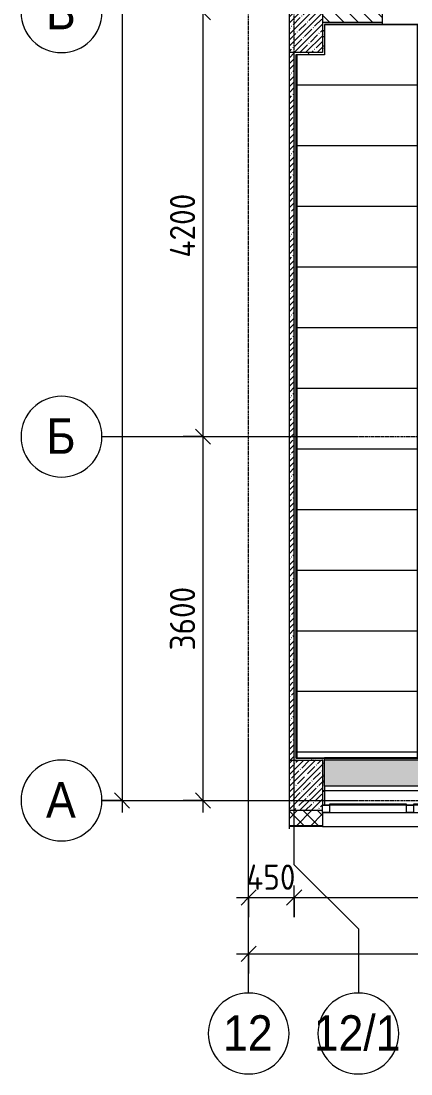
# Model space of a CAD drawing. Header units: millimetres. Extents: x 36059 to 234328, y -8553 to 29000.
# Drawn here: x 36059 to 39915, y -2706 to 7713 of the extents above; entities that cross this region are included whole.
import ezdxf

# ---------------------------------------------------------------- set-up
doc = ezdxf.new("R2010")
doc.units = ezdxf.units.MM
doc.linetypes.add('Осевая', pattern=[31.75, 6.35, -4.7625, 15.875, -4.7625])
for name, color, linetype, lineweight in [('A-ANNO-DIMS', 7, 'Continuous', 9), ('A-ANNO-DIMS-100', 7, 'Continuous', 9), ('A-CLNG-PATT', 7, 'Continuous', 9), ('A-DETL-GENF', 7, 'Continuous', 9), ('A-GLAZ', 7, 'Continuous', 9), ('A-GLAZ-1', 7, 'Continuous', 13), ('A-WALL', 7, 'Continuous', 9), ('I-WALL', 7, 'Continuous', 9), ('S-COLS', 7, 'Continuous', 9), ('Оси', 7, 'Continuous', 9), ('Оси-1', 7, 'Continuous', 20), ('Оси-2', 7, 'Осевая', 9)]:
    doc.layers.add(name, color=color, linetype=linetype, lineweight=lineweight)
for name, color, linetype, lineweight, true_color in [('A-CLNG-1', 7, 'Continuous', 9, 0xeaeaea), ('A-WALL-1', 7, 'Continuous', 9, 0x3c3c3c), ('A-WALL-2', 7, 'Continuous', 9, 0x535353), ('A-WALL-FNSH-1', 7, 'Continuous', 9, 0x3c3c3c), ('I-WALL-1', 7, 'Continuous', 9, 0x535353), ('S-COLS-1', 9, 'Continuous', 9, 0x808080), ('S-COLS-2', 7, 'Continuous', 9, 0x3c3c3c)]:
    doc.layers.add(name, color=color, linetype=linetype, lineweight=lineweight, true_color=true_color)
doc.layers.add('A-CLNG-PATT-1', color=7, linetype='Continuous', lineweight=9, transparency=1)
doc.styles.add('Arial', font='arial.ttf', dxfattribs={"width": 0.9, "height": 350})
doc.styles.add('ISOCPEUR', font='isocpeur.ttf', dxfattribs={"width": 0.9, "height": 250})
doc.dimstyles.new('ISO-2_5_0_9К_БОЛЬШОЙ', dxfattribs={"dimscale": 304.8, "dimtxt": 248.995294, "dimasz": 0.492126, "dimexe": 0.393701, "dimexo": 0.984252, "dimgap": 0, "dimtad": 1, "dimdec": 0, "dimrnd": 10, "dimzin": 0, "dimdsep": 46, "dimtxsty": 'ISOCPEUR', "dimblk1": 'OBLIQUE', "dimblk2": 'OBLIQUE', "dimsah": 1, "dimcen": 0.09, "dimdle": 0.393701, "dimazin": 0, "dimtfac": 1, "dimtdec": 4, "dimtix": 1, "dimtmove": 0, "dimatfit": 3, "dimfxl": 1, "dimtvp": 1, "dimtolj": 1, "dimtzin": 0, "dimarcsym": 2})
doc.dimstyles.new('ISO-2_5_0_9К_БОЛЬШОЙ_2', dxfattribs={"dimscale": 304.8, "dimtxt": 248.995294, "dimasz": 0.492126, "dimexe": 0.393701, "dimexo": 0.984252, "dimgap": 0, "dimtad": 1, "dimdec": 0, "dimrnd": 10, "dimzin": 0, "dimdsep": 46, "dimtxsty": 'ISOCPEUR', "dimblk1": 'OBLIQUE', "dimblk2": 'OBLIQUE', "dimsah": 1, "dimcen": 0.09, "dimdle": 0.393701, "dimazin": 0, "dimtfac": 1, "dimtdec": 4, "dimtix": 1, "dimtmove": 2, "dimatfit": 3, "dimfxl": 1, "dimtvp": 1, "dimtolj": 1, "dimtzin": 0, "dimarcsym": 2})
pattern_1 = [(0, (0, 0), (121.92, 30.48), [10.058, -81.382, 10.058, -81.382, -487.68]), (0, (0, 0), (121.92, 30.48), [-182.88, 10.058, -172.822, 10.058, -81.382, -213.36]), (0, (0, 0), (121.92, 30.48), [-457.2, 10.058, -50.902, 10.058, -142.342]), (120, (45.72, 15.24), (-87.356454, 90.345817), [10.058, -81.382, 10.058, -81.382, -487.68]), (120, (45.72, 15.24), (-87.356454, 90.345817), [-182.88, 10.058, -172.822, 10.058, -81.382, -213.36]), (120, (45.72, 15.24), (-87.356454, 90.345817), [-457.2, 10.058, -50.902, 10.058, -142.342]), (240, (60.96, 76.2), (-34.563546, -120.825817), [10.058, -81.382, 10.058, -81.382, -487.68]), (240, (60.96, 76.2), (-34.563546, -120.825817), [-182.88, 10.058, -172.822, 10.058, -81.382, -213.36]), (240, (60.96, 76.2), (-34.563546, -120.825817), [-457.2, 10.058, -50.902, 10.058, -142.342])]

# ---------------------------------------------------------------- blocks, each defined once
blk = doc.blocks.new('BSC_Колонна _Прямоугольная - 500х500-23286270-Сводный план потолка 3 этажа в осях 12-23')
at = {"layer": 'S-COLS-1'}
h = blk.add_hatch(dxfattribs=at)
h.set_pattern_fill('FP_1', color=256, style=0, pattern_type=2)
h.set_pattern_definition([(45, (-38790, -7650), (-57.02463, 57.02463), []), (45, (-38732.975, -7650), (-57.02463, 57.02463), [100.806, -20.161, 3.353, -16.808])])
h.paths.add_polyline_path([(-77, -250), (250, -250), (250, 250), (-77, 250), (-77, 175)])
at = {"layer": 'S-COLS-2'}
for p, q in [((-77, 250), (250, 250)), ((250, 250), (250, -250)), ((250, -250), (-77, -250))]:
    blk.add_line(p, q, dxfattribs=at)
blk = doc.blocks.new('BSC_Колонна _Прямоугольная - 500х500-V5-Сводный план потолка 3 этажа в осях 12-23')
at = {"layer": 'S-COLS-1'}
h = blk.add_hatch(dxfattribs=at)
h.set_pattern_fill('FP_6', color=256, style=0, pattern_type=2)
h.set_pattern_definition([(45, (-38790, -150), (-57.02463, 57.02463), []), (45, (-38732.975, -150), (-57.02463, 57.02463), [100.806, -20.161, 3.353, -16.808])])
h.paths.add_polyline_path([(-77, -250), (250, -250), (250, 250), (-77, 250), (-77, 72)])
at = {"layer": 'S-COLS-2'}
for p, q in [((-77, 250), (250, 250)), ((250, 250), (250, -198)), ((250, -250), (-77, -250))]:
    blk.add_line(p, q, dxfattribs=at)
blk = doc.blocks.new('120_Окно_СКБ_2Ст - 120_Окно_СКБ_2Ст 2100х2400 _мал створка справа_-22446225-Сводный план потолка 3 этажа в осях 12-23')
at = {"layer": 'A-GLAZ'}
for p, q in [((1050, -57), (-1050, -57)), ((-1050, -127), (1050, -127))]:
    blk.add_line(p, q, dxfattribs=at)
at = {"layer": 'A-GLAZ-1'}
for p, q in [((-1050, -127), (-1050, -57)), ((-1050, -57), (-980, -57)), ((-980, -57), (-980, -127)), ((150, -127), (150, -57)), ((150, -57), (220, -57)), ((220, -57), (220, -127)), ((980, -127), (980, -57)), ((980, -57), (1050, -57)), ((1050, -57), (1050, -127)), ((-980, -127), (-1050, -127)), ((-980, -127), (-980, -137)), ((-980, -137), (150, -137)), ((-930, -137), (-930, -127)), ((100, -137), (100, -127)), ((220, -127), (150, -127)), ((150, -137), (150, -127)), ((220, -127), (220, -137)), ((220, -137), (980, -137)), ((270, -137), (270, -127)), ((930, -137), (930, -127)), ((1050, -127), (980, -127)), ((980, -137), (980, -127))]:
    blk.add_line(p, q, dxfattribs=at)
blk = doc.blocks.new('DET_L_Линия разрыва - М100-30654842-Сводный план потолка 3 этажа в осях 12-23')
at = {"layer": 'A-DETL-GENF'}
blk.add_line((24080, 0), (12340, 0), dxfattribs=at)
blk = doc.blocks.new('Ось сетки - D8-29747960-Сводный план потолка 3 этажа в осях 12-23')
at = {"layer": 'Оси-1'}
for start, end in [(360, 180), (180, 360)]:
    blk.add_arc((0, 0), 4, start, end, dxfattribs=at)
blk = doc.blocks.new('DIMBLOCK23-Сводный план потолка 3 этажа в осях 12-23')
at = {"layer": 'A-ANNO-DIMS-100', "lineweight": 20}
for p, q in [((37858, 7800), (37783, 7875)), ((37858, 7800), (37933, 7725)), ((37858, 3600), (37783, 3675)), ((37858, 3600), (37933, 3525))]:
    blk.add_line(p, q, dxfattribs=at)
at = {"layer": 'A-ANNO-DIMS-100'}
for p, q in [((37664, 7800), (37978, 7800)), ((37858, 7800), (37664, 7800)), ((37858, 7800), (37858, 3600)), ((37664, 3600), (37978, 3600)), ((37858, 3600), (37664, 3600))]:
    blk.add_line(p, q, dxfattribs=at)
at = {"layer": 'A-ANNO-DIMS-100', "color": 0, "insert": (37531, 5372), "char_height": 250, "width": 787.21, "attachment_point": 1, "rotation": 90, "line_spacing_factor": 1.149209, "style": 'ISOCPEUR'}
blk.add_mtext('4200', dxfattribs=at)
blk = doc.blocks.new('_Oblique')
at = {"color": 0, "linetype": 'ByBlock', "lineweight": -2}
blk.add_line((-0.5, -0.5), (0.5, 0.5), dxfattribs=at)
blk = doc.blocks.new('DIMBLOCK24-Сводный план потолка 3 этажа в осях 12-23')
at = {"layer": 'A-ANNO-DIMS-100', "lineweight": 20}
for p, q in [((37858, 3600), (37783, 3675)), ((37858, 3600), (37933, 3525)), ((37858, 0), (37783, 75)), ((37858, 0), (37933, -75))]:
    blk.add_line(p, q, dxfattribs=at)
at = {"layer": 'A-ANNO-DIMS-100'}
for p, q in [((37664, 3600), (37978, 3600)), ((37858, 3600), (37664, 3600)), ((37858, 3600), (37858, -120)), ((37664, 0), (37978, 0)), ((37858, 0), (37664, 0))]:
    blk.add_line(p, q, dxfattribs=at)
at = {"layer": 'A-ANNO-DIMS-100', "color": 0, "insert": (37531, 1484), "char_height": 250, "width": 758.48, "attachment_point": 1, "rotation": 90, "line_spacing_factor": 1.149209, "style": 'ISOCPEUR'}
blk.add_mtext('3600', dxfattribs=at)
blk = doc.blocks.new('DIMBLOCK25-Сводный план потолка 3 этажа в осях 12-23')
at = {"layer": 'A-ANNO-DIMS-100'}
for p, q in [((37058, 27120), (37058, -120)), ((36864, 27000), (37178, 27000)), ((37058, 27000), (36864, 27000)), ((36864, 0), (37178, 0)), ((37058, 0), (36864, 0))]:
    blk.add_line(p, q, dxfattribs=at)
at = {"layer": 'A-ANNO-DIMS-100', "lineweight": 20}
for p, q in [((37058, 27000), (36983, 27075)), ((37058, 27000), (37133, 26925)), ((37058, 0), (36983, 75)), ((37058, 0), (37133, -75))]:
    blk.add_line(p, q, dxfattribs=at)
at = {"layer": 'A-ANNO-DIMS-100', "color": 0, "insert": (36731, 13795), "char_height": 250, "width": 948.1, "attachment_point": 1, "rotation": 90, "line_spacing_factor": 1.149209, "style": 'ISOCPEUR'}
blk.add_mtext('27000', dxfattribs=at)
blk = doc.blocks.new('DIMBLOCK26-Сводный план потолка 3 этажа в осях 12-23')
at = {"layer": 'A-ANNO-DIMS-100'}
for p, q in [((38310, -1711), (38310, -1397)), ((84560, -1711), (84560, -1397)), ((38190, -1517), (84680, -1517)), ((38310, -1517), (38310, -1711)), ((84560, -1517), (84560, -1711))]:
    blk.add_line(p, q, dxfattribs=at)
at = {"layer": 'A-ANNO-DIMS-100', "lineweight": 20}
for p, q in [((38310, -1517), (38385, -1442)), ((84560, -1517), (84635, -1442)), ((38310, -1517), (38235, -1592)), ((84560, -1517), (84485, -1592))]:
    blk.add_line(p, q, dxfattribs=at)
at = {"layer": 'A-ANNO-DIMS-100', "color": 0, "insert": (61028, -1191), "char_height": 250, "width": 976.83, "attachment_point": 1, "line_spacing_factor": 1.149209, "style": 'ISOCPEUR'}
blk.add_mtext('46250', dxfattribs=at)
blk = doc.blocks.new('DIMBLOCK27-Сводный план потолка 3 этажа в осях 12-23')
at = {"layer": 'A-ANNO-DIMS-100'}
for p, q in [((38310, -1155), (38310, -841)), ((38760, -1155), (38760, -841)), ((38190, -961), (38760, -961)), ((38310, -961), (38310, -1155)), ((38760, -961), (38760, -1155))]:
    blk.add_line(p, q, dxfattribs=at)
at = {"layer": 'A-ANNO-DIMS-100', "lineweight": 20}
for p, q in [((38310, -961), (38385, -886)), ((38760, -961), (38835, -886)), ((38310, -961), (38235, -1036)), ((38760, -961), (38685, -1036))]:
    blk.add_line(p, q, dxfattribs=at)
at = {"layer": 'A-ANNO-DIMS-100', "color": 0, "insert": (38286, -634), "char_height": 250, "width": 597.59, "attachment_point": 1, "line_spacing_factor": 1.149209, "style": 'ISOCPEUR'}
blk.add_mtext('450', dxfattribs=at)
blk = doc.blocks.new('DIMBLOCK28-Сводный план потолка 3 этажа в осях 12-23')
at = {"layer": 'A-ANNO-DIMS-100'}
for p, q in [((38760, -1155), (38760, -841)), ((42360, -1155), (42360, -841)), ((38760, -961), (42360, -961)), ((38760, -961), (38760, -1155)), ((42360, -961), (42360, -1155))]:
    blk.add_line(p, q, dxfattribs=at)
at = {"layer": 'A-ANNO-DIMS-100', "lineweight": 20}
for p, q in [((38760, -961), (38835, -886)), ((42360, -961), (42435, -886)), ((38760, -961), (38685, -1036)), ((42360, -961), (42285, -1036))]:
    blk.add_line(p, q, dxfattribs=at)
at = {"layer": 'A-ANNO-DIMS-100', "color": 0, "insert": (40244, -634), "char_height": 250, "width": 758.48, "attachment_point": 1, "line_spacing_factor": 1.149209, "style": 'ISOCPEUR'}
blk.add_mtext('3600', dxfattribs=at)

msp = doc.modelspace()

# ---------------------------------------------------------------- hatches: boundary and pattern name
at = {"layer": 'A-CLNG-PATT'}
h = msp.add_hatch(dxfattribs=at)
h.set_pattern_fill('FP_66', color=256, style=0, pattern_type=2)
h.set_pattern_definition([(180, (38781, 5879.5), (-7e-14, -600), []), (270, (38781, 5879.5), (1200, 7e-14), [])])
h.paths.add_polyline_path([(47389, 420), (47389, 7049), (46209, 7049), (46209, 7659), (45410.5, 7659), (45410.5, 7652), (44218, 7652), (44218, 7050), (42889, 7049), (42889, 7679), (39061, 7679), (39061, 7379), (38781, 7379), (38781, 420), (47374.9, 420)])
h.paths.add_polyline_path([(45982.1, 1078.9), (44782.1, 1078.9), (44782.1, 1678.9), (45982.1, 1678.9)])
h.paths.add_polyline_path([(42630.8, 1078.9), (42382.1, 1078.9), (42382.1, 1678.9), (43582.1, 1678.9), (43582.1, 1078.9)])
h.paths.add_polyline_path([(41175, 1078.9), (39982.1, 1078.9), (39982.1, 1678.9), (41182.1, 1678.9), (41182.1, 1078.9)])
h.paths.add_polyline_path([(45982.1, 3478.9), (44782.1, 3478.9), (44782.1, 4078.9), (45982.1, 4078.9)])
h.paths.add_polyline_path([(42382.1, 3478.9), (42382.1, 4078.9), (43582.1, 4078.9), (43582.1, 3478.9)])
h.paths.add_polyline_path([(41175, 3478.9), (39982.1, 3478.9), (39982.1, 4078.9), (41182.1, 4078.9), (41182.1, 3478.9)])
h.paths.add_polyline_path([(45982.1, 5878.9), (44782.1, 5878.9), (44782.1, 6478.9), (45982.1, 6478.9)])
h.paths.add_polyline_path([(43582.1, 5878.9), (42382.1, 5878.9), (42382.1, 6478.9), (43582.1, 6478.9)])
h.paths.add_polyline_path([(39982.1, 5878.9), (39982.1, 6478.9), (41182.1, 6478.9), (41182.1, 5878.9), (41175, 5878.9)])
at = {"layer": 'A-CLNG-PATT-1'}
h = msp.add_hatch(color=256, dxfattribs=at)
h.paths.add_polyline_path([(43431, 141), (47389, 141), (47389, 421), (43431, 421), (43431, 221.9)])
h.paths.add_polyline_path([(42889, 141), (42890, 141), (42890, 421), (39061, 421), (39061, 141), (42630.8, 141)])
at = {"layer": 'A-WALL'}
h = msp.add_hatch(dxfattribs=at)
h.set_pattern_fill('FP_20', color=256, style=0, pattern_type=2)
h.set_pattern_definition([(45, (0, 0), (-70.71068, 70.71068), []), (135, (0, 0), (-70.71068, -70.71068), [])])
h.paths.add_polyline_path([(54760, -250), (55510, -250), (55510, -100), (54760, -100), (54760, -118)])
h.paths.add_polyline_path([(56410, -250), (56627.1, -250), (56627.1, -100), (56410, -100), (56410, -118)])
h.paths.add_polyline_path([(52410, -250), (52660, -250), (52660, -100), (51910, -100), (51910, -250)])
h.paths.add_polyline_path([(50260, -250), (51010, -250), (51010, -100), (50260, -100), (50260, -118)])
h.paths.add_polyline_path([(47410, -250), (48160, -250), (48160, -100), (47410, -100), (47410, -118)])
h.paths.add_polyline_path([(44086.7, -250), (44310, -250), (44310, -100), (42660, -100), (42660, -250)])
h.paths.add_polyline_path([(41175, -250), (41760, -250), (41760, -100), (41140, -100), (41140, -250)])
h.paths.add_polyline_path([(39040, -250), (39040, -100), (38712.7, -100), (38712.7, -250)])
at = {"layer": 'I-WALL'}
h = msp.add_hatch(dxfattribs=at)
h.set_pattern_fill('FP_21', color=256, style=0, pattern_type=2)
h.set_pattern_definition([(135, (0, 0), (-70.71068, -70.71068), [])])
h.paths.add_polyline_path([(42630.8, 7700), (42910, 7700), (42910, 7900), (42130, 7900), (42130, 7700)])
h.paths.add_polyline_path([(39630, 7700), (39630, 7900), (39040, 7900), (39040, 7700), (39060, 7700)])
h = msp.add_hatch(dxfattribs=at)
h.set_pattern_fill('FP_65', color=256, style=0, pattern_type=2)
h.set_pattern_definition(pattern_1)
h.paths.add_polyline_path([(39060, 7380), (39060, 7700), (39040, 7700), (39040, 7380)])
h = msp.add_hatch(dxfattribs=at)
h.set_pattern_fill('FP_65', color=256, style=0, pattern_type=2)
h.set_pattern_definition(pattern_1)
h.paths.add_polyline_path([(42630.8, 7680), (42890, 7680), (42890, 7700), (42130, 7700), (42130, 7680)])
h.paths.add_polyline_path([(39061, 7680), (39630, 7680), (39630, 7700), (39060, 7700), (39060, 7680)])
h = msp.add_hatch(dxfattribs=at)
h.set_pattern_fill('FP_17', color=256, style=0, pattern_type=2)
h.set_pattern_definition([(45, (0, 0), (-57.02463, 57.02463), []), (45, (57.025, 0), (-57.02463, 57.02463), [100.806, -20.161, 3.353, -16.808])])
h.paths.add_polyline_path([(38760, 400), (38760, 7400), (38712.7, 7400), (38712.7, 400)])
h = msp.add_hatch(dxfattribs=at)
h.set_pattern_fill('FP_65', color=256, style=0, pattern_type=2)
h.set_pattern_definition(pattern_1)
h.paths.add_polyline_path([(38760, 7380), (39040, 7380), (39040, 7400), (38760, 7400)])
h = msp.add_hatch(dxfattribs=at)
h.set_pattern_fill('FP_65', color=256, style=0, pattern_type=2)
h.set_pattern_definition(pattern_1)
h.paths.add_polyline_path([(38766.7, 400), (38780, 400), (38780, 7380), (38760, 7380), (38760, 400), (38766.5, 400)])
h = msp.add_hatch(dxfattribs=at)
h.set_pattern_fill('FP_65', color=256, style=0, pattern_type=2)
h.set_pattern_definition(pattern_1)
h.paths.add_polyline_path([(39060, 400), (39060, 420), (38780, 420), (38780, 400), (39040, 400)])
h = msp.add_hatch(dxfattribs=at)
h.set_pattern_fill('FP_65', color=256, style=0, pattern_type=2)
h.set_pattern_definition(pattern_1)
h.paths.add_polyline_path([(39040, 100), (39060, 100), (39060, 400), (39040, 400), (39040, 221.9)])
h = msp.add_hatch(dxfattribs=at)
h.set_pattern_fill('FP_65', color=256, style=0, pattern_type=2)
h.set_pattern_definition(pattern_1)
h.paths.add_polyline_path([(41175, 100), (41780, 100), (41780, 140), (41140, 140), (41140, 100)])
h.paths.add_polyline_path([(42910, 100), (42910, 140), (42650, 140), (42650, 100)])
h.paths.add_polyline_path([(39060, 100), (39061, 100), (39060, 140)])
h = msp.add_hatch(dxfattribs=at)
h.set_pattern_fill('FP_65', color=256, style=0, pattern_type=2)
h.set_pattern_definition(pattern_1)
h.paths.add_polyline_path([(39060, -48), (39060, 100), (39040, 100), (39040, -48)])

# ---------------------------------------------------------------- linework, layer by layer
at = {"layer": 'A-CLNG-1'}
for p, q in [((42889, 7679), (39061, 7679)), ((38781, 7379), (38781, 420)), ((42890, 421), (39061, 421)), ((39061, 141), (39061, 421)), ((39061, 420), (42890, 420)), ((42890, 141), (39061, 141))]:
    msp.add_line(p, q, dxfattribs=at)
at = {"layer": 'A-WALL'}
for p, q in [((39040, 7700), (39630, 7700)), ((39060, 7680), (39060, 7380)), ((39060, 7680), (39630, 7680)), ((39061, 7679), (39061, 7680)), ((38760, 400), (38760, 7400)), ((38780, 420), (38780, 7380)), ((38780, 7380), (39060, 7380)), ((39060, 140), (39060, 420)), ((39040, -250), (38712.7, -250)), ((39040, -253), (38712.7, -253))]:
    msp.add_line(p, q, dxfattribs=at)
at = {"layer": 'A-WALL-1'}
for p, q in [((39630, 7920), (39630, 7680)), ((38780, 420), (39060, 420)), ((39060, 140), (39061, 140)), ((39061, 140), (39061, 100)), ((39040, 100), (39061, 100)), ((39060, 100), (39060, -48)), ((39040, -118), (39040, -250))]:
    msp.add_line(p, q, dxfattribs=at)
at = {"layer": 'A-WALL-2'}
msp.add_line((39040, -258), (41140, -258), dxfattribs=at)
at = {"layer": 'A-WALL-FNSH-1'}
for p, q in [((39061, 7679), (39061, 7379)), ((39630, 7680), (39630, 7679)), ((39061, 7379), (38781, 7379)), ((38781, 421), (39061, 421)), ((39061, 141), (39061, 140)), ((39061, 100), (39061, -48)), ((39040, -258), (38712.7, -258)), ((39040, -250), (39040, -258))]:
    msp.add_line(p, q, dxfattribs=at)
at = {"layer": 'I-WALL-1'}
for p, q in [((39630, 7680), (42130, 7680)), ((38790, 422.5), (38790, 7379)), ((38790, 420), (38790, 421.2)), ((42890, 400), (39061, 400)), ((41140, 140), (39061, 140)), ((39061, 100), (41119, 100))]:
    msp.add_line(p, q, dxfattribs=at)
at = {"layer": 'Оси'}
for p, q in [((36859.2, 3600), (39359.2, 3600)), ((38760, -636.3), (38760, 1863.7)), ((38310, -1906.3), (38310, 593.7)), ((36859.2, 0), (39359.2, 0)), ((38760, -636.3), (39395, -1271.3)), ((39395, -1271.3), (39395, -1906.3))]:
    msp.add_line(p, q, dxfattribs=at)
at = {"layer": 'Оси-2'}
for p, q in [((38310, 593.7), (38310, 21277.7)), ((38760, 1863.7), (38760, 12700)), ((39359.2, 3600), (82200, 3600)), ((39359.2, 0), (82200, 0))]:
    msp.add_line(p, q, dxfattribs=at)

# ---------------------------------------------------------------- block references
at = {"layer": 'A-DETL-GENF', "rotation": 270.0000000000003}
msp.add_blockref('DET_L_Линия разрыва - М100-30654842-Сводный план потолка 3 этажа в осях 12-23', (38712.7, 23799.7), dxfattribs=at)
at = {"layer": 'A-GLAZ', "rotation": 180}
msp.add_blockref('120_Окно_СКБ_2Ст - 120_Окно_СКБ_2Ст 2100х2400 _мал створка справа_-22446225-Сводный план потолка 3 этажа в осях 12-23', (40090, -175), dxfattribs=at)
at = {"layer": 'S-COLS'}
for name, p in [('BSC_Колонна _Прямоугольная - 500х500-23286270-Сводный план потолка 3 этажа в осях 12-23', (38790, 7650)), ('BSC_Колонна _Прямоугольная - 500х500-V5-Сводный план потолка 3 этажа в осях 12-23', (38790, 150))]:
    msp.add_blockref(name, p, dxfattribs=at)
at = {"layer": 'Оси-1', "xscale": 99.99999999999993, "yscale": 99.99999999999993, "zscale": 99.99999999999993, "rotation": 269.9999999999994}
for p in [(36459.2, 7800), (36459.2, 3600), (36459.2, 0)]:
    msp.add_blockref('Ось сетки - D8-29747960-Сводный план потолка 3 этажа в осях 12-23', p, dxfattribs=at)
at = {"layer": 'Оси-1', "xscale": 99.99999999999993, "yscale": 99.99999999999993, "zscale": 99.99999999999993}
for p in [(38310, -2306.3), (39395, -2306.3)]:
    msp.add_blockref('Ось сетки - D8-29747960-Сводный план потолка 3 этажа в осях 12-23', p, dxfattribs=at)

# ---------------------------------------------------------------- texts
at = {"layer": 'Оси', "char_height": 350, "attachment_point": 1, "style": 'Arial'}
for s, insert, width in [('\\fArial|b0|i0|c204|p34|;\\W.9;В', (36306.4, 7981), 360.759), ('\\fArial|b0|i0|c204|p34|;\\W.9;Б', (36309.6, 3781), 353.544), ('\\fArial|b0|i0|c204|p34|;\\W.9;А', (36306.4, 181), 360.759), ('12', (38057.4, -2125.6), 606.076), ('12/1', (38954.7, -2125.6), 1060.633)]:
    msp.add_mtext(s, dxfattribs=dict(at, insert=insert, width=width))

# ---------------------------------------------------------------- dimensions: what is measured, and where the dimension line sits
at = {"layer": 'A-ANNO-DIMS'}
dim = msp.add_linear_dim(base=(37057.5, 0), p1=(37163.6, 27000), p2=(37163.6, 0), angle=90, dimstyle='ISO-2_5_0_9К_БОЛЬШОЙ_2', override={"dimpost": '<>', "dimfxl": 26999.999823}, dxfattribs=at)
dim.commit()
dim.dimension.update_dxf_attribs({"geometry": 'DIMBLOCK25-Сводный план потолка 3 этажа в осях 12-23', "text_midpoint": (36897.6, 14269.3), "dimtype": 160, "text_rotation": 90})
for base, p1, p2, override, picture, middle in [((37857.5, 3600), (37963.6, 7800), (37963.6, 3600), {"dimpost": '<>', "dimfxl": 4200}, 'DIMBLOCK23-Сводный план потолка 3 этажа в осях 12-23', (37732.5, 5700)), ((37857.5, 0), (37963.6, 3600), (37963.6, 0), {"dimpost": '<>', "dimfxl": 3600}, 'DIMBLOCK24-Сводный план потолка 3 этажа в осях 12-23', (37732.5, 1800))]:
    dim = msp.add_linear_dim(base=base, p1=p1, p2=p2, angle=90, dimstyle='ISO-2_5_0_9К_БОЛЬШОЙ', override=override, dxfattribs=at)
    dim.commit()
    dim.dimension.update_dxf_attribs({"geometry": picture, "text_midpoint": middle})
for base, p1, p2, override, picture, middle in [((38760, -960.7), (38310, -854.7), (38760, -854.7), {"dimpost": '<>', "dimfxl": 450}, 'DIMBLOCK27-Сводный план потолка 3 этажа в осях 12-23', (38535, -835.7)), ((42360, -960.7), (38760, -854.7), (42360, -854.7), {"dimpost": '<>', "dimfxl": 3600}, 'DIMBLOCK28-Сводный план потолка 3 этажа в осях 12-23', (40560, -835.7)), ((84560, -1517.2), (38310, -1411.1), (84560, -1411.1), {"dimpost": '<>', "dimfxl": 46250}, 'DIMBLOCK26-Сводный план потолка 3 этажа в осях 12-23', (61435, -1392.2))]:
    dim = msp.add_linear_dim(base=base, p1=p1, p2=p2, dimstyle='ISO-2_5_0_9К_БОЛЬШОЙ', override=override, dxfattribs=at)
    dim.commit()
    dim.dimension.update_dxf_attribs({"geometry": picture, "text_midpoint": middle})

doc.saveas('drawing.dxf')
